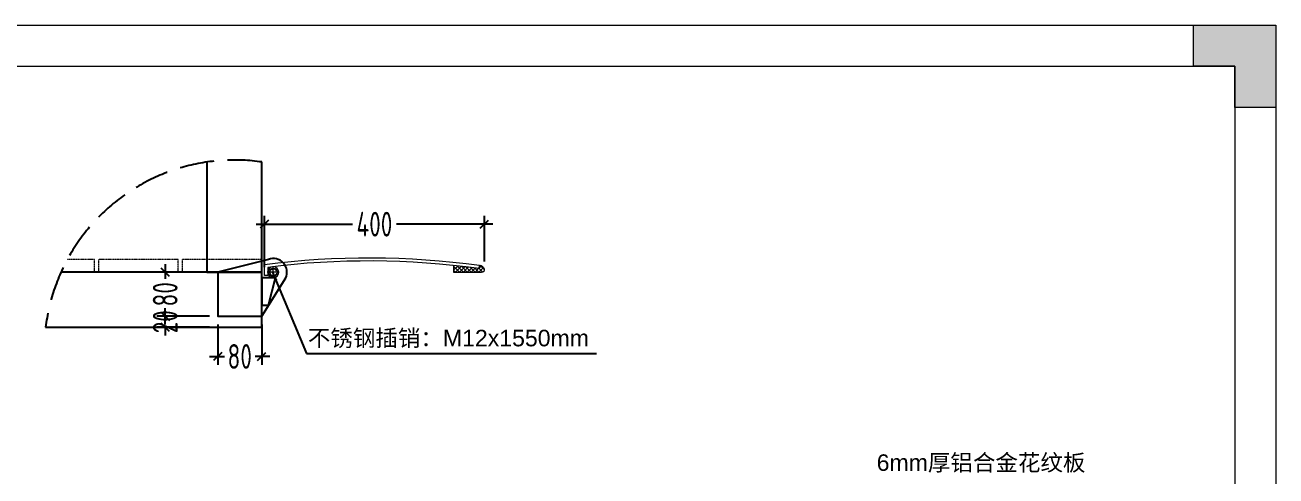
# Model space of a CAD drawing. Header units: millimetres. Extents: x 136606 to 1231039, y 82794 to 127364.
# Drawn here: x 864507 to 866782, y 126103 to 126922 of the extents above; entities that cross this region are included whole.
import ezdxf

# ---------------------------------------------------------------- set-up
doc = ezdxf.new("R2010")
doc.units = ezdxf.units.MM
for name, pattern in [('CENTER', [0.6, 0.375, -0.075, 0.075, -0.075]), ('DASH', [0.35, 0.25, -0.1]), ('DASHED', [0.75, 0.5, -0.25])]:
    doc.linetypes.add(name, pattern=pattern)
doc.layers.add('1', color=7, linetype='Continuous', true_color=0xffffff)
for name, color, linetype in [('HR-Aluminous', 4, 'Continuous'), ('HR-dimension', 9, 'Continuous'), ('HR-Index symbol', 35, 'Continuous'), ('HR-Zhuliang', 3, 'Continuous'), ('铝通', 4, 'Continuous')]:
    doc.layers.add(name, color=color, linetype=linetype)
for name, color, linetype, lineweight in [('YLW-Background', 45, 'Continuous', 5), ('图框', 7, 'Continuous', 13), ('文本', 3, 'Continuous', 13)]:
    doc.layers.add(name, color=color, linetype=linetype, lineweight=lineweight)
doc.styles.add('Arial', font='arial.ttf')
doc.styles.add('hztxt', font='ros1.shx', dxfattribs={"width": 0.8, "bigfont": 'hztxt.shx'})
doc.dimstyles.new('DIM-15', dxfattribs={"dimscale": 15, "dimtxt": 3, "dimasz": 1, "dimexe": 1, "dimexo": 1, "dimgap": 0.5, "dimtad": 0, "dimdec": 1, "dimrnd": 0.0005, "dimzin": 9, "dimdsep": 46, "dimtxsty": 'hztxt', "dimblk": 'OBLIQUE', "dimcen": 0, "dimdle": 1, "dimclrd": 9, "dimclre": 9, "dimclrt": 2, "dimazin": 2, "dimtfac": 1, "dimtdec": 1, "dimtix": 1, "dimtofl": 0, "dimtmove": 2, "dimatfit": 3, "dimfxl": 1, "dimarcsym": 2})
doc.dimstyles.new('HR-BI-DIM5', dxfattribs={"dimscale": 6, "dimtxt": 5, "dimasz": 1, "dimexe": 1, "dimexo": 1.5, "dimgap": 2, "dimtad": 1, "dimdec": 1, "dimdsep": 46, "dimtxsty": 'hztxt', "dimcen": 0, "dimdle": 1, "dimclrd": 256, "dimclre": 256, "dimclrt": 2, "dimadec": 1, "dimazin": 0, "dimtfac": 1, "dimtdec": 1, "dimtix": 1, "dimtmove": 2, "dimatfit": 3, "dimfxl": 1, "dimtfill": 1, "dimtolj": 1, "dimtzin": 0, "dimarcsym": 1})

# ---------------------------------------------------------------- blocks, each defined once
blk = doc.blocks.new('A$C148601bc')
at = {"layer": 'HR-dimension'}
blk.add_lwpolyline([(-5.8, -50), (6.7, 0), (-18.3, 0), (-18.3, -50)], close=True, dxfattribs=at)
blk = doc.blocks.new('_Oblique')
at = {"color": 0, "linetype": 'ByBlock', "lineweight": -2}
blk.add_line((-0.5, -0.5), (0.5, 0.5), dxfattribs=at)
blk = doc.blocks.new('*D1198')
at = {"layer": 'Defpoints', "color": 0, "ltscale": 1.5, "transparency": 16777216}
for p in [(864857.8, 126392.9), (864937.8, 126392.9), (864937.8, 126319.8)]:
    blk.add_point(p, dxfattribs=at)
at = {"layer": 'HR-dimension', "color": 9, "lineweight": -2, "ltscale": 1.5, "transparency": 16777216}
for p, q in [((864857.8, 126377.9), (864857.8, 126304.8)), ((864937.8, 126377.9), (864937.8, 126304.8)), ((864842.8, 126319.8), (864869.9, 126319.8)), ((864952.8, 126319.8), (864925.7, 126319.8))]:
    blk.add_line(p, q, dxfattribs=at)
at = {"layer": 'HR-dimension', "color": 9, "lineweight": -2, "ltscale": 1.5, "transparency": 16777216, "xscale": 15, "yscale": 15, "zscale": 15, "rotation": 180}
blk.add_blockref('_Oblique', (864857.8, 126319.8), dxfattribs=at)
at = {"layer": 'HR-dimension', "color": 9, "lineweight": -2, "ltscale": 1.5, "transparency": 16777216, "xscale": 15, "yscale": 15, "zscale": 15}
blk.add_blockref('_Oblique', (864937.8, 126319.8), dxfattribs=at)
at = {"layer": 'HR-dimension', "color": 2, "ltscale": 1.5, "transparency": 16777216, "insert": (864897.8, 126319.8), "char_height": 45, "attachment_point": 5, "style": 'hztxt'}
blk.add_mtext('80', dxfattribs=at)
blk = doc.blocks.new('*D1008')
at = {"layer": 'Defpoints', "color": 0, "ltscale": 1.5, "transparency": 16777216}
for p in [(864762.3, 126392.9), (864857.8, 126392.9), (864857.8, 126372.9)]:
    blk.add_point(p, dxfattribs=at)
at = {"layer": 'HR-dimension', "color": 9, "lineweight": -2, "ltscale": 1.5, "transparency": 16777216}
for p, q in [((864842.8, 126392.9), (864747.3, 126392.9)), ((864762.3, 126392.9), (864762.3, 126407.9)), ((864842.8, 126372.9), (864747.3, 126372.9)), ((864762.3, 126372.9), (864762.3, 126357.9))]:
    blk.add_line(p, q, dxfattribs=at)
at = {"layer": 'HR-dimension', "color": 9, "lineweight": -2, "ltscale": 1.5, "transparency": 16777216, "xscale": 15, "yscale": 15, "zscale": 15}
for p, rotation in [((864762.3, 126392.9), 270), ((864762.3, 126372.9), 90)]:
    blk.add_blockref('_Oblique', p, dxfattribs=dict(at, rotation=rotation))
at = {"layer": 'HR-dimension', "color": 2, "ltscale": 1.5, "transparency": 16777216, "insert": (864762.3, 126382.9), "char_height": 45, "attachment_point": 5, "rotation": 90, "style": 'hztxt'}
blk.add_mtext('20', dxfattribs=at)
blk = doc.blocks.new('*D1199')
at = {"layer": 'Defpoints', "color": 0, "ltscale": 1.5, "transparency": 16777216}
for p in [(864762.3, 126472.9), (864857.8, 126472.9), (864857.8, 126392.9)]:
    blk.add_point(p, dxfattribs=at)
at = {"layer": 'HR-dimension', "color": 9, "lineweight": -2, "ltscale": 1.5, "transparency": 16777216}
for p, q in [((864762.3, 126487.9), (864762.3, 126460.8)), ((864842.8, 126472.9), (864747.3, 126472.9)), ((864842.8, 126392.9), (864747.3, 126392.9)), ((864762.3, 126377.9), (864762.3, 126405))]:
    blk.add_line(p, q, dxfattribs=at)
at = {"layer": 'HR-dimension', "color": 9, "lineweight": -2, "ltscale": 1.5, "transparency": 16777216, "xscale": 15, "yscale": 15, "zscale": 15}
for p, rotation in [((864762.3, 126472.9), 90), ((864762.3, 126392.9), 270)]:
    blk.add_blockref('_Oblique', p, dxfattribs=dict(at, rotation=rotation))
at = {"layer": 'HR-dimension', "color": 2, "ltscale": 1.5, "transparency": 16777216, "insert": (864762.3, 126432.9), "char_height": 45, "attachment_point": 5, "rotation": 90, "style": 'hztxt'}
blk.add_mtext('80', dxfattribs=at)
blk = doc.blocks.new('A$C46522D11')
for p, q in [((0, 17.1), (8.2, 25.2)), ((9.4, 20.3), (5.3, 24.5)), ((9.6, 19.3), (8.9, 25.2)), ((9.6, 19.3), (55.3, 24.4)), ((30.5, 12.2), (41.1, 22.8)), ((37.6, 12.2), (49.1, 23.7)), ((52.9, 12.2), (42.2, 22.9)), ((44.7, 12.2), (55.3, 22.8)), ((55.3, 16.9), (48.5, 23.6)), ((55.3, 24), (54.9, 24.4)), ((55.3, 12.2), (55.3, 24.4)), ((2.9, 12.7), (0.5, 15.1)), ((10.4, 12.2), (1.4, 21.3)), ((2.8, 12.8), (9.5, 19.5)), ((5, 12.2), (55.3, 12.2)), ((9.3, 12.2), (17.2, 20.1)), ((17.5, 12.2), (10.4, 19.4)), ((16.4, 12.2), (25.2, 21)), ((24.6, 12.2), (16.7, 20.1)), ((31.6, 12.2), (23.1, 20.8)), ((23.5, 12.2), (33.2, 21.9)), ((38.7, 12.2), (29.5, 21.5)), ((45.8, 12.2), (35.8, 22.2)), ((51.8, 12.2), (55.3, 15.7))]:
    blk.add_line(p, q)
at = {"color": 1, "linetype": 'CENTER', "ltscale": 10.16}
for p, q in [((372.9, 11), (394.9, 11)), ((383.9, 0), (383.9, 22))]:
    blk.add_line(p, q, dxfattribs=at)
blk.add_lwpolyline([(399.9, 5.2), (399.9, 25.2, 0.066496), (8.9, 25.2), (9.6, 19.3, -0.065854), (393.9, 19.9), (393.9, 5.2)], format="xyb", close=True)
for radius in [10, 7]:
    blk.add_circle((383.9, 11), radius)
for centre, radius, start, end in [((8.9, 16.2), 9, 90, 165.5225), ((5, 17.2), 5, 165.5225, 270)]:
    blk.add_arc(centre, radius, start, end)
blk = doc.blocks.new('A$C848c3b45')
at = {"layer": '图框', "lineweight": 0, "xscale": -1, "rotation": 359.6607206610116}
blk.add_blockref('A$C46522D11', (383.8, -13.3), dxfattribs=at)
blk = doc.blocks.new('*D1009')
at = {"layer": 'Defpoints', "color": 0, "ltscale": 1.5, "transparency": 16777216}
for p in [(865342.7, 126560.3), (864942.7, 126467.3), (865342.7, 126477.4)]:
    blk.add_point(p, dxfattribs=at)
at = {"layer": 'HR-dimension', "color": 9, "lineweight": -2, "ltscale": 1.5, "transparency": 16777216}
for p, q in [((864942.7, 126482.3), (864942.7, 126575.3)), ((865342.7, 126492.4), (865342.7, 126575.3)), ((864927.7, 126560.3), (865102.8, 126560.3)), ((865357.7, 126560.3), (865182.6, 126560.3))]:
    blk.add_line(p, q, dxfattribs=at)
at = {"layer": 'HR-dimension', "color": 9, "lineweight": -2, "ltscale": 1.5, "transparency": 16777216, "xscale": 15, "yscale": 15, "zscale": 15, "rotation": 180}
blk.add_blockref('_Oblique', (864942.7, 126560.3), dxfattribs=at)
at = {"layer": 'HR-dimension', "color": 9, "lineweight": -2, "ltscale": 1.5, "transparency": 16777216, "xscale": 15, "yscale": 15, "zscale": 15}
blk.add_blockref('_Oblique', (865342.7, 126560.3), dxfattribs=at)
at = {"layer": 'HR-dimension', "color": 2, "ltscale": 1.5, "transparency": 16777216, "insert": (865142.7, 126560.3), "char_height": 45, "attachment_point": 5, "style": 'hztxt'}
blk.add_mtext('400', dxfattribs=at)
blk = doc.blocks.new('GW-TK')
at = {"layer": '图框', "linetype": 'Continuous', "lineweight": 0}
h = blk.add_hatch(color=256, dxfattribs=at)
h.dxf.hatch_style = 1
h.paths.add_polyline_path([(927593.55, 464715.01), (927593.55, 464710.01), (927598.55, 464710.01), (927598.55, 464705.01), (927603.55, 464705.01), (927603.55, 464715.01)])
at = {"layer": '图框'}
for points in [[(927183.55, 464715.01), (927603.55, 464715.01), (927603.55, 464418.01), (927183.55, 464418.01)], [(927188.55, 464710.01), (927598.55, 464710.01), (927598.55, 464423.01), (927188.55, 464423.01)]]:
    blk.add_lwpolyline(points, close=True, dxfattribs=at)
at = {"layer": '图框', "linetype": 'Continuous', "lineweight": 0}
blk.add_lwpolyline([(927598.55, 464705.01), (927598.55, 464710.01), (927593.55, 464710.01), (927593.55, 464715.01), (927603.55, 464715.01), (927603.55, 464705.01)], close=True, dxfattribs=at)

msp = doc.modelspace()

# ---------------------------------------------------------------- linework, layer by layer
at = {"layer": '1', "color": 0}
msp.add_circle((864958.705, 126472.9356), 7, dxfattribs=at)
at = {"layer": 'HR-Aluminous'}
msp.add_lwpolyline([(864837.8454, 126672.1987), (864837.8454, 126472.9356), (864937.8454, 126472.9356), (864937.8454, 126673.3676)], dxfattribs=at)
at = {"layer": 'HR-Index symbol', "linetype": 'DASH', "ltscale": 250}
msp.add_arc((864888.278, 126330.9627), 345.9741, 81.7629393, 173.0318201, dxfattribs=at)
at = {"layer": 'HR-Zhuliang'}
msp.add_lwpolyline([(864544.8594, 126372.9356), (864937.8454, 126372.9356), (864937.8454, 126472.9356), (864572.7756, 126472.9356)], dxfattribs=at)
at = {"layer": 'YLW-Background', "linetype": 'DASHED'}
msp.add_lwpolyline([(864572.7756, 126472.9356), (864633.8454, 126472.9356), (864633.8454, 126495.9356), (864584.1695, 126495.9356)], dxfattribs=at)
for points in [[(864785.8454, 126495.9356), (864640.8454, 126495.9356), (864640.8454, 126472.9356), (864785.8454, 126472.9356)], [(864937.8454, 126495.9356), (864792.8454, 126495.9356), (864792.8454, 126472.9356), (864937.8454, 126472.9356)]]:
    msp.add_lwpolyline(points, close=True, dxfattribs=at)
at = {"layer": '铝通'}
msp.add_lwpolyline([(864981.435, 126462.5267, 0.668621943), (864949.9639, 126496.3577), (864857.8454, 126472.9356), (864857.8454, 126392.9356), (864937.8454, 126392.9356)], format="xyb", close=True, dxfattribs=at)

# ---------------------------------------------------------------- block references
at = {"layer": 'HR-dimension', "rotation": 0.09358043131044232}
msp.add_blockref('A$C848c3b45', (864958.705, 126472.9356), dxfattribs=at)
at = {"layer": 'HR-dimension'}
msp.add_blockref('A$C148601bc', (864956.1455, 126462.9356), dxfattribs=at)
at = {"layer": '文本', "xscale": 15, "yscale": 15, "zscale": 15}
msp.add_blockref('GW-TK', (-13047271.3832, -6843802.7788), dxfattribs=at)

# ---------------------------------------------------------------- texts
at = {"layer": '文本', "style": 'Arial'}
for s, p in [('不锈钢插销：M12x1550mm', (865021.6742, 126338.2512)), ('6mm厚铝合金花纹板', (866055.8691, 126111.8124))]:
    msp.add_text(s, height=30, dxfattribs=at).set_placement(p)

# ---------------------------------------------------------------- dimensions: what is measured, and where the dimension line sits
at = {"layer": 'HR-dimension', "ltscale": 1.5}
for base, p1, p2, picture, middle in [((865342.6969, 126560.3384), (864942.6804, 126467.2507), (865342.6969, 126477.3503), '*D1009', (865142.6886, 126560.3384)), ((864937.8454, 126319.8312), (864857.8454, 126392.9356), (864937.8454, 126392.9356), '*D1198', (864897.8454, 126319.8312))]:
    dim = msp.add_linear_dim(base=base, p1=p1, p2=p2, dimstyle='DIM-15', dxfattribs=at)
    dim.commit()
    dim.dimension.update_dxf_attribs({"geometry": picture, "text_midpoint": middle})
for base, p1, p2, picture, middle in [((864762.2525, 126472.9356), (864857.8454, 126392.9356), (864857.8454, 126472.9356), '*D1199', (864762.2525, 126432.9356)), ((864762.2525, 126392.9356), (864857.8454, 126372.9356), (864857.8454, 126392.9356), '*D1008', (864762.2525, 126382.9356))]:
    dim = msp.add_linear_dim(base=base, p1=p1, p2=p2, angle=90, dimstyle='DIM-15', dxfattribs=at)
    dim.commit()
    dim.dimension.update_dxf_attribs({"geometry": picture, "text_midpoint": middle})

# ---------------------------------------------------------------- leaders
at = {"layer": 'HR-dimension'}
msp.add_leader([(864956.8374, 126474.4054), (865019.2337, 126325.4226), (865546.3186, 126325.4226)], dimstyle='HR-BI-DIM5', override={"dimasz": 3, "dimtad": 0}, dxfattribs=at)

doc.saveas('drawing.dxf')
